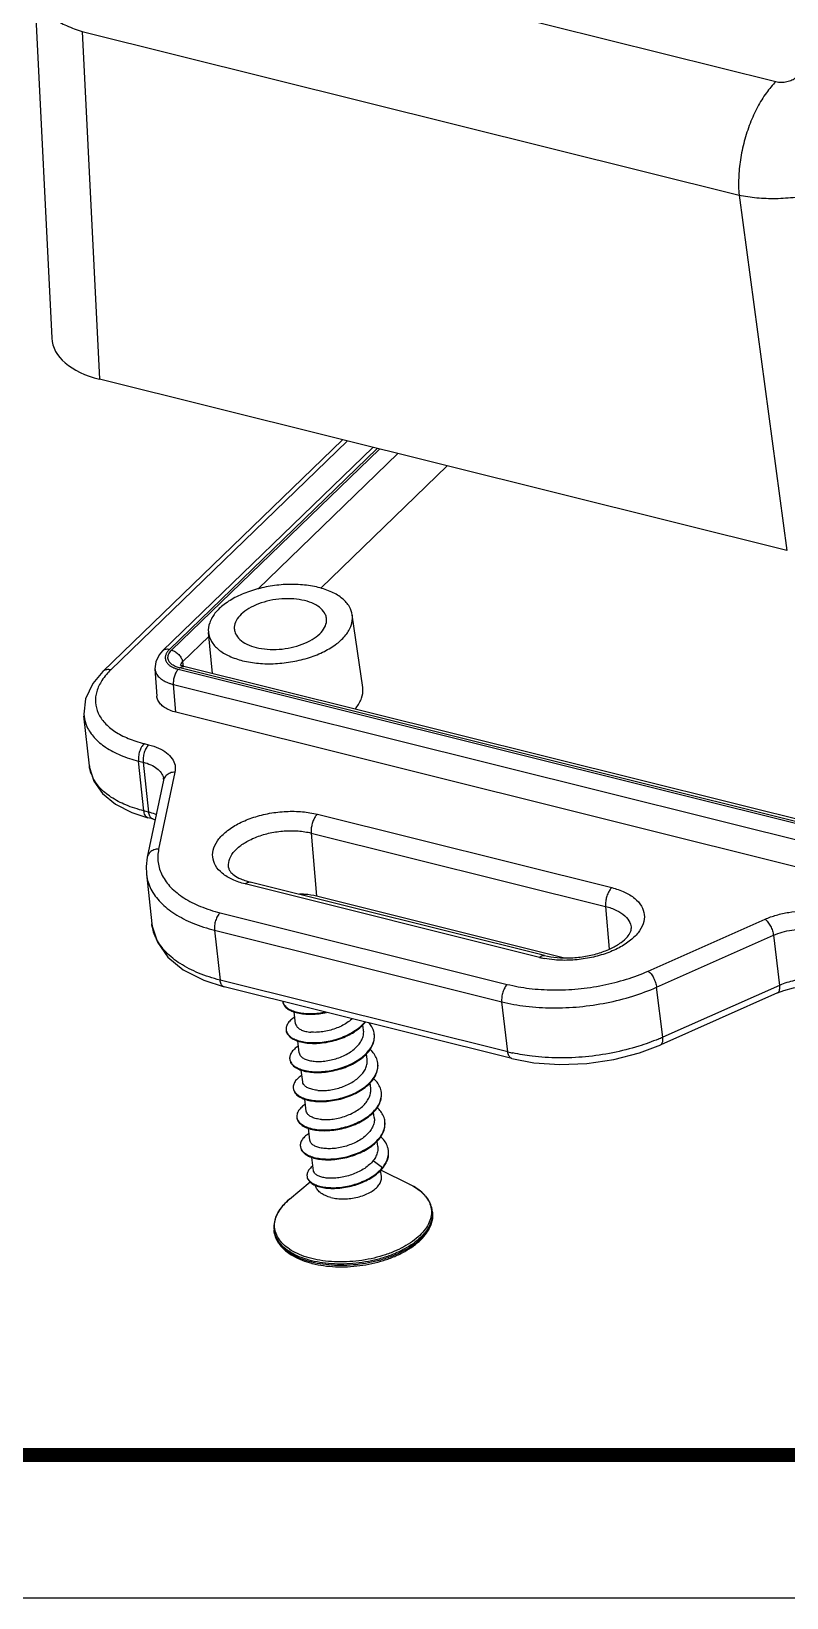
# Model space of a CAD drawing. Header units: millimetres. Extents: x -690 to 1788, y -2922 to -1928.
# Drawn here: x -596.34 to -578.09, y -2921.72 to -2883.89 of the extents above; entities that cross this region are included whole.
import ezdxf

# ---------------------------------------------------------------- set-up
doc = ezdxf.new("R2010")
doc.units = ezdxf.units.MM
doc.layers.add('from', color=7, linetype='Continuous')

# ---------------------------------------------------------------- blocks, each defined once
blk = doc.blocks.new('*u5')
at = {"color": 7, "linetype": 'Continuous'}
for p, q in [((-25.087, 12.212, 0), (-2.423, 6.562, 0)), ((-28.012, 9.755, 0), (-27.412, -2.292, 0)), ((-26.359, 8.297, 0), (-3.697, 2.647, 0)), ((-26.359, 8.297, 0), (-25.761, -3.707, 0)), ((-3.697, 2.647, 0), (-2.053, -9.618, 0)), ((-2.053, -9.618, 0), (-25.761, -3.707, 0)), ((-17.384, -5.796, 0), (-25.646, -13.788, 0)), ((-17.215, -5.838, 0), (-25.379, -13.735, 0)), ((-16.332, -6.058, 0), (-23.593, -13.081, 0)), ((-16.183, -6.096, 0), (-23.355, -13.033, 0)), ((-23.277, -13.053, 0), (-16.104, -6.115, 0)), ((-20.304, -10.947, 0), (-15.472, -6.273, 0)), ((-13.766, -6.698, 0), (-18.13, -10.92, 0)), ((-16.684, -14.339, 0), (-17.042, -11.836, 0)), ((-22.899, -13.457, 0), (-21.991, -12.579, 0)), ((-21.861, -13.863, 0), (-22.005, -12.441, 0)), ((-22.899, -13.457, 0), (-22.873, -13.616, 0)), ((-23.853, -13.697, 0), (-23.788, -14.638, 0)), ((-23.047, -13.714, 0), (0.654, -19.623, 0)), ((0.703, -19.576, 0), (-22.999, -13.667, 0)), ((-22.97, -13.573, 0), (-22.987, -13.562, 0)), ((0.84, -19.523, 0), (-22.861, -13.614, 0)), ((-23.217, -14.236, 0), (0.485, -20.145, 0)), ((-23.128, -15.196, 0), (-23.217, -14.236, 0)), ((-26.116, -17.044, 0), (-26.301, -15.324, 0)), ((0.573, -21.105, 0), (-23.128, -15.196, 0)), ((-24.228, -16.278, 0), (-24.07, -16.318, 0)), ((-24.418, -16.879, 0), (-24.259, -16.918, 0)), ((-24.233, -18.599, 0), (-24.418, -16.879, 0)), ((-24.259, -16.918, 0), (-24.069, -18.64, 0)), ((-23.162, -17.26, 0), (-23.724, -19.915, 0)), ((-23.556, -17.543, 0), (-24.118, -20.198, 0)), ((-23.554, -17.499, 0), (-23.554, -17.5, 0)), ((-24.648, -18.657, 0), (-24.092, -18.835, 0)), ((-24.069, -18.64, 0), (-24.233, -18.599, 0)), ((-23.928, -18.876, 0), (-24.093, -18.835, 0)), ((-23.928, -18.876, 0), (-23.844, -18.902, 0)), ((-18.248, -18.714, 0), (-8.09, -21.246, 0)), ((-18.46, -19.363, 0), (-8.302, -21.895, 0)), ((-18.46, -19.363, 0), (-18.272, -21.543, 0)), ((-24.148, -20.775, 0), (-23.958, -22.497, 0)), ((-10.407, -23.587, 0), (-20.565, -21.055, 0)), ((-10.579, -23.654, 0), (-20.737, -21.121, 0)), ((-9.768, -23.663, 0), (-18.272, -21.543, 0)), ((-21.606, -22.113, 0), (-11.696, -24.583, 0)), ((-8.302, -21.895, 0), (-8.175, -23.366, 0)), ((-6.833, -24.126, 0), (-2.799, -22.336, 0)), ((-21.795, -22.714, 0), (-21.605, -24.435, 0)), ((-21.795, -22.714, 0), (-11.886, -25.184, 0)), ((-6.541, -24.681, 0), (-2.508, -22.892, 0)), ((-2.508, -22.892, 0), (-2.298, -24.618, 0)), ((-22.171, -24.444, 0), (-21.464, -24.671, 0)), ((-11.676, -26.91, 0), (-21.605, -24.435, 0)), ((-11.535, -27.146, 0), (-21.464, -24.671, 0)), ((-6.331, -26.407, 0), (-6.541, -24.681, 0)), ((-2.298, -24.618, 0), (-6.331, -26.407, 0)), ((-11.676, -26.91, 0), (-11.886, -25.184, 0)), ((-2.368, -24.876, 0), (-6.401, -26.666, 0)), ((-18.997, -25.943, 0), (-19.048, -25.532, 0)), ((-16.653, -26.167, 0), (-16.676, -25.98, 0)), ((-18.875, -26.947, 0), (-18.925, -26.537, 0)), ((-16.531, -27.171, 0), (-16.554, -26.981, 0)), ((-18.752, -27.951, 0), (-18.802, -27.544, 0)), ((-16.408, -28.175, 0), (-16.431, -27.986, 0)), ((-18.63, -28.955, 0), (-18.68, -28.545, 0)), ((-16.285, -29.179, 0), (-16.308, -28.994, 0)), ((-18.507, -29.959, 0), (-18.557, -29.548, 0)), ((-16.163, -30.183, 0), (-16.186, -29.993, 0)), ((-18.379, -31.015, 0), (-18.435, -30.555, 0)), ((-16.319, -30.664, 0), (-16.002, -30.907, 0)), ((-16.037, -31.216, 0), (-16.064, -30.997, 0)), ((-15.053, -31.488, 0), (-16.062, -30.995, 0)), ((-16.002, -30.907, 0), (-15.999, -30.932, 0)), ((-19.21, -31.996, 0), (-18.501, -31.402, 0)), ((-14.275, -32.445, 0), (-14.281, -32.396, 0)), ((-19.735, -33.111, 0), (-19.74, -33.062, 0))]:
    blk.add_line(p, q, dxfattribs=at)
at = {"color": 7, "linetype": 'Continuous', "elevation": 0}
for points in [[(-23.593, -13.081), (-23.709, -13.216), (-23.826, -13.452), (-23.853, -13.698)], [(-25.646, -13.788), (-25.999, -14.208), (-26.246, -14.731), (-26.306, -15.265), (-26.3, -15.325)], [(-22.861, -13.614), (-22.894, -13.605), (-22.97, -13.573)], [(-26.116, -17.042), (-26.109, -17.1), (-25.961, -17.568), (-25.661, -17.997), (-25.217, -18.366), (-24.648, -18.657)], [(-23.554, -17.499), (-23.554, -17.527), (-23.556, -17.543)], [(-24.118, -20.198), (-24.157, -20.518), (-24.148, -20.776)], [(-23.958, -22.496), (-23.947, -22.573), (-23.767, -23.13), (-23.407, -23.64), (-22.873, -24.083), (-22.171, -24.444)], [(-2.368, -24.876), (-2.156, -24.794), (-1.814, -24.701), (-1.452, -24.647), (-1.092, -24.634), (-0.754, -24.664), (-0.555, -24.703)], [(-11.535, -27.146), (-10.781, -27.288), (-9.877, -27.351), (-8.946, -27.313), (-8.02, -27.175), (-7.128, -26.942), (-6.401, -26.666)]]:
    blk.add_lwpolyline(points, dxfattribs=at)
at = {"color": 7, "linetype": 'Continuous'}
for centre, radius, start, end in [((-22.746, -12.655, 0), 1.044, 254.7648, 256.0142), ((-24.88, -16.897, 0), 1.245, 199.6801, 204.85), ((-23.981, -17.545, 0), 0.429, 6.1413, 11.6181), ((-23.253, -17.606, 0), 0.31, 160.3056, 168.1947), ((-24.358, -19.963, 0), 1.352, 65.937, 67.6625), ((-20.014, -18.837, 0), 2.285, 252.5042, 256.0589), ((-9.831, -20.652, 0), 3.094, 256.0194, 258.9611), ((-19.175, -25.119, 0), 0.273, 191.8208, 194.6768), ((-19.059, -26.123, 0), 0.268, 186.9282, 192.1784), ((-16.895, -26.368, 0), 0.614, 4.6532, 6.9995), ((-9.235, -19.854, 0), 7.167, 292.6481, 293.8964), ((-10.137, -20.722, 0), 6.376, 256.037, 257.662), ((-18.916, -27.123, 0), 0.288, 187.1594, 192.1282), ((-16.789, -27.374, 0), 0.631, 4.6816, 6.974), ((-18.798, -28.129, 0), 0.283, 186.8411, 197.2381), ((-16.666, -28.377, 0), 0.631, 4.6365, 6.9169), ((-18.691, -29.135, 0), 0.267, 186.7772, 192.075), ((-16.527, -29.38, 0), 0.614, 4.6428, 6.9661), ((-18.554, -30.136, 0), 0.282, 187.1636, 192.1992), ((-16.414, -30.385, 0), 0.624, 1.724, 7.0026), ((-18.353, -31.167, 0), 0.254, 187.1377, 192.7807), ((-16.927, -30.137, 0), 1.203, 319.4745, 320.2192), ((-16.921, -30.164, 0), 1.2, 320.2183, 321.1239), ((-18.341, -33.164, 0), 1.448, 141.9547, 145.5692), ((-15.068, -32.491, 0), 0.793, 3.4027, 6.9283), ((-18.673, -32.968, 0), 1.061, 156.5211, 156.7611), ((-18.964, -32.968, 0), 0.782, 186.9356, 190.4967), ((-17.603, -30.963, 0), 3.351, 255.3074, 256.0025)]:
    blk.add_arc(centre, radius, start, end, dxfattribs=at)
blk.add_ellipse((-23.925, -1.938, 0), major_axis=(3.48, 0.426), ratio=0.537148, start_param=3.102858, end_param=4.092293, dxfattribs=at)
for points, start_tangent, end_tangent in [([(-28.012, 9.754, 0), (-28.011, 9.739, 0), (-27.92, 9.382, 0), (-27.699, 9.048, 0), (-27.355, 8.748, 0), (-26.903, 8.494, 0), (-26.359, 8.297, 0)], (0.049927, -0.998753), (0.961381, -0.275222)), ([(-2.423, 6.562, 0), (-2.755, 6.174, 0), (-3.057, 5.686, 0), (-3.314, 5.12, 0), (-3.515, 4.504, 0), (-3.649, 3.866, 0), (-3.71, 3.237, 0), (-3.696, 2.647, 0)], (-0.718749, -0.695269), (0.091956, -0.995763)), ([(-2.423, 6.562, 0), (-2.336, 6.546, 0), (-2.242, 6.541, 0), (-2.144, 6.546, 0), (-2.048, 6.561, 0), (-1.956, 6.587, 0), (-1.871, 6.621, 0), (-1.798, 6.662, 0), (-1.739, 6.709, 0)], (0.970325, -0.241804), (0.718851, 0.695164)), ([(-3.697, 2.647, 0), (-3.086, 2.557, 0), (-2.429, 2.533, 0), (-1.75, 2.578, 0), (-1.074, 2.689, 0), (-0.429, 2.862, 0), (0.161, 3.09, 0), (0.674, 3.365, 0), (1.091, 3.676, 0)], (0.978233, -0.207508), (0.744116, 0.668051)), ([(-18.216, -10.89, 0), (-18.76, -10.8, 0), (-19.35, -10.789, 0), (-19.947, -10.858, 0), (-20.523, -11.002, 0), (-21.037, -11.212, 0), (-21.466, -11.478, 0), (-21.78, -11.781, 0), (-21.964, -12.109, 0), (-22.006, -12.436, 0), (-22.005, -12.441, 0)], (-0.9703, 0.241905), (0.101342, -0.994852)), ([(-18.686, -11.345, 0), (-19.065, -11.285, 0), (-19.475, -11.284, 0), (-19.889, -11.343, 0), (-20.277, -11.457, 0), (-20.614, -11.618, 0), (-20.876, -11.816, 0), (-21.047, -12.037, 0), (-21.113, -12.265, 0), (-21.111, -12.337, 0)], (-0.9703, 0.241905), (0.104394, -0.994536)), ([(-17.935, -11.95, 0), (-17.973, -11.82, 0), (-18.121, -11.622, 0), (-18.364, -11.46, 0), (-18.686, -11.345, 0)], (-0.14401, 0.989576), (-0.9703, 0.241905)), ([(-17.042, -11.836, 0), (-17.141, -11.557, 0), (-17.381, -11.28, 0), (-17.747, -11.053, 0), (-18.216, -10.89, 0)], (-0.143722, 0.989618), (-0.9703, 0.241905)), ([(-20.828, -13.417, 0), (-20.284, -13.506, 0), (-19.694, -13.517, 0), (-19.097, -13.449, 0), (-18.521, -13.305, 0), (-18.007, -13.095, 0), (-17.578, -12.829, 0), (-17.264, -12.526, 0), (-17.08, -12.198, 0), (-17.038, -11.871, 0), (-17.042, -11.836, 0)], (0.9703, -0.241905), (-0.143722, 0.989618)), ([(-21.111, -12.337, 0), (-21.071, -12.486, 0), (-20.923, -12.685, 0), (-20.68, -12.847, 0), (-20.358, -12.962, 0)], (0.104394, -0.994536), (0.9703, -0.241905)), ([(-20.358, -12.962, 0), (-19.979, -13.022, 0), (-19.569, -13.023, 0), (-19.155, -12.964, 0), (-18.767, -12.85, 0), (-18.43, -12.689, 0), (-18.168, -12.491, 0), (-17.997, -12.27, 0), (-17.931, -12.041, 0), (-17.935, -11.95, 0)], (0.9703, -0.241905), (-0.14401, 0.989576)), ([(-22.005, -12.441, 0), (-21.903, -12.75, 0), (-21.663, -13.027, 0), (-21.296, -13.254, 0), (-20.828, -13.417, 0)], (0.101342, -0.994852), (0.9703, -0.241905)), ([(-23.355, -13.033, 0), (-23.478, -13.026, 0), (-23.578, -13.068, 0), (-23.592, -13.081, 0)], (-0.970299, 0.241907), (-0.714728, -0.699402)), ([(-23.355, -13.033, 0), (-23.379, -13.059, 0), (-23.404, -13.087, 0), (-23.428, -13.119, 0), (-23.45, -13.154, 0), (-23.469, -13.193, 0), (-23.484, -13.235, 0), (-23.494, -13.282, 0), (-23.495, -13.333, 0), (-23.486, -13.388, 0), (-23.465, -13.444, 0), (-23.432, -13.495, 0), (-23.394, -13.539, 0), (-23.353, -13.575, 0), (-23.312, -13.604, 0), (-23.27, -13.629, 0), (-23.229, -13.65, 0), (-23.189, -13.668, 0), (-23.151, -13.683, 0), (-23.114, -13.695, 0), (-23.08, -13.705, 0), (-23.047, -13.714, 0)], (-0.718743, -0.695276), (0.970299, -0.241911)), ([(-23.021, -13.662, 0), (-23.155, -13.614, 0), (-23.289, -13.53, 0), (-23.376, -13.423, 0), (-23.404, -13.301, 0), (-23.37, -13.175, 0), (-23.277, -13.053, 0)], (-0.964831, 0.262873), (0.718621, 0.695402)), ([(-23.277, -13.053, 0), (-23.147, -13.109, 0), (-23.031, -13.204, 0), (-22.944, -13.326, 0), (-22.899, -13.457, 0)], (0.9703, -0.241905), (0.162235, -0.986752)), ([(-22.949, -13.522, 0), (-22.899, -13.457, 0)], (0.454941, 0.890522), (0.718994, 0.695016)), ([(-25.524, -13.889, 0), (-25.682, -14.099, 0), (-25.86, -14.478, 0), (-25.903, -14.858, 0), (-25.81, -15.223, 0), (-25.585, -15.56, 0), (-25.237, -15.855, 0), (-24.778, -16.098, 0), (-24.228, -16.278, 0)], (-0.652867, -0.757473), (0.970274, -0.242007)), ([(-25.379, -13.735, 0), (-25.52, -13.727, 0), (-25.634, -13.777, 0), (-25.646, -13.788, 0)], (-0.9703, 0.241905), (-0.715095, -0.699028)), ([(-25.379, -13.735, 0), (-25.524, -13.889, 0)], (-0.718647, -0.695375), (-0.652867, -0.757473)), ([(-23.853, -13.698, 0), (-23.84, -13.773, 0), (-23.81, -13.852, 0), (-23.764, -13.925, 0), (-23.71, -13.987, 0), (-23.652, -14.038, 0), (-23.593, -14.08, 0), (-23.534, -14.116, 0), (-23.475, -14.146, 0), (-23.418, -14.171, 0), (-23.364, -14.192, 0), (-23.312, -14.209, 0), (-23.263, -14.224, 0), (-23.217, -14.236, 0)], (0.070071, -0.997542), (0.9703, -0.241907)), ([(-23.047, -13.714, 0), (-23.122, -13.814, 0), (-23.18, -13.947, 0), (-23.213, -14.095, 0), (-23.217, -14.236, 0)], (-0.718749, -0.695269), (0.091956, -0.995763)), ([(-22.999, -13.667, 0), (-22.918, -13.616, 0), (-22.861, -13.614, 0)], (0.718738, 0.695281), (0.976515, -0.215449)), ([(-22.966, -13.576, 0), (-22.949, -13.522, 0)], (0.132402, 0.991196), (0.454941, 0.890522)), ([(-16.95, -15.091, 0), (-16.911, -15.043, 0), (-16.722, -14.709, 0), (-16.68, -14.375, 0), (-16.684, -14.339, 0)], (0.651954, 0.758258), (-0.143719, 0.989619)), ([(-23.128, -15.196, 0), (-23.344, -15.125, 0), (-23.525, -15.029, 0), (-23.663, -14.913, 0), (-23.751, -14.78, 0), (-23.788, -14.638, 0)], (-0.9703, 0.241905), (-0.069644, 0.997572)), ([(-26.3, -15.325, 0), (-26.2, -15.688, 0), (-25.947, -16.068, 0), (-25.555, -16.401, 0), (-25.039, -16.675, 0), (-24.418, -16.879, 0)], (0.109263, -0.994013), (0.970071, -0.242821)), ([(-24.228, -16.278, 0), (-24.315, -16.393, 0), (-24.381, -16.547, 0), (-24.417, -16.718, 0), (-24.418, -16.879, 0)], (-0.718749, -0.695269), (0.115215, -0.993341)), ([(-24.07, -16.318, 0), (-24.156, -16.433, 0), (-24.222, -16.587, 0), (-24.258, -16.757, 0), (-24.259, -16.918, 0)], (-0.718749, -0.695269), (0.115215, -0.993341)), ([(-24.07, -16.318, 0), (-23.726, -16.435, 0), (-23.449, -16.598, 0), (-23.258, -16.797, 0), (-23.16, -17.022, 0), (-23.162, -17.26, 0)], (0.970242, -0.242136), (-0.206806, -0.978382)), ([(-26.053, -17.316, 0), (-26.116, -17.044, 0)], (-0.336619, 0.941641), (-0.108207, 0.994128)), ([(-24.259, -16.918, 0), (-23.994, -17.009, 0), (-23.782, -17.133, 0), (-23.635, -17.286, 0), (-23.56, -17.459, 0)], (0.970654, -0.240482), (0.201771, -0.979433)), ([(-23.162, -17.26, 0), (-23.328, -17.292, 0), (-23.462, -17.376, 0), (-23.544, -17.499, 0), (-23.545, -17.502, 0)], (-0.999745, -0.022599), (-0.33753, -0.941315)), ([(-24.233, -18.599, 0), (-24.854, -18.395, 0), (-25.37, -18.121, 0), (-25.762, -17.788, 0), (-26.01, -17.42, 0)], (-0.970047, 0.242917), (-0.42021, 0.907427)), ([(-24.092, -18.834, 0), (-24.121, -18.824, 0), (-24.194, -18.741, 0), (-24.233, -18.599, 0)], (-0.975833, 0.218519), (-0.115215, 0.993341)), ([(-23.844, -18.713, 0), (-24.069, -18.64, 0)], (-0.924892, 0.380231), (-0.970701, 0.240291)), ([(-24.03, -18.782, 0), (-24.069, -18.64, 0)], (-0.447606, 0.894231), (-0.115215, 0.993341)), ([(-23.928, -18.875, 0), (-23.957, -18.865, 0), (-24.03, -18.782, 0)], (-0.975832, 0.218521), (-0.447606, 0.894231)), ([(-20.737, -21.121, 0), (-21.18, -20.968, 0), (-21.53, -20.751, 0), (-21.76, -20.487, 0), (-21.858, -20.189, 0), (-21.819, -19.875, 0), (-21.644, -19.564, 0), (-21.344, -19.273, 0), (-20.935, -19.02, 0), (-20.443, -18.82, 0), (-19.895, -18.683, 0), (-19.324, -18.618, 0), (-18.762, -18.629, 0), (-18.248, -18.714, 0)], (-0.9703, 0.241905), (0.9703, -0.241905)), ([(-18.248, -18.714, 0), (-18.324, -18.809, 0), (-18.388, -18.933, 0), (-18.435, -19.075, 0), (-18.46, -19.223, 0), (-18.46, -19.363, 0)], (-0.718749, -0.695269), (0.086257, -0.996273)), ([(-21.307, -20.576, 0), (-21.316, -20.446, 0), (-21.238, -20.177, 0), (-21.037, -19.917, 0), (-20.729, -19.684, 0), (-20.332, -19.494, 0), (-19.875, -19.36, 0), (-19.389, -19.291, 0), (-18.906, -19.292, 0), (-18.46, -19.363, 0)], (-0.183122, 0.98309), (0.9703, -0.241905)), ([(-23.724, -19.915, 0), (-23.89, -19.947, 0), (-24.023, -20.031, 0), (-24.105, -20.154, 0), (-24.118, -20.198, 0)], (-0.999745, -0.022599), (-0.205048, -0.978752)), ([(-23.724, -19.915, 0), (-23.743, -20.377, 0), (-23.602, -20.824, 0), (-23.303, -21.237, 0), (-22.857, -21.598, 0), (-22.282, -21.893, 0), (-21.606, -22.113, 0)], (-0.206783, -0.978387), (0.970279, -0.241989)), ([(-24.148, -20.776, 0), (-24.144, -20.807, 0), (-23.989, -21.298, 0), (-23.66, -21.75, 0), (-23.17, -22.147, 0), (-22.54, -22.472, 0), (-21.795, -22.714, 0)], (0.109119, -0.994029), (0.970185, -0.242367)), ([(-21.307, -20.576, 0), (-21.258, -20.682, 0), (-21.123, -20.813, 0), (-20.892, -20.944, 0)], (0.182551, -0.983196), (0.914, -0.405714)), ([(-20.892, -20.944, 0), (-20.701, -21.016, 0)], (0.914, -0.405714), (0.95343, -0.301613)), ([(-20.737, -21.121, 0), (-20.656, -21.065, 0), (-20.579, -21.052, 0), (-20.565, -21.055, 0)], (0.718749, 0.695269), (0.967225, -0.253921)), ([(-18.272, -21.543, 0), (-18.686, -21.478, 0), (-18.869, -21.469, 0)], (-0.9703, 0.241905), (-0.999894, 0.014535)), ([(-8.09, -21.246, 0), (-7.647, -21.4, 0), (-7.297, -21.616, 0), (-7.067, -21.881, 0), (-6.968, -22.179, 0), (-7.008, -22.493, 0), (-7.183, -22.804, 0), (-7.483, -23.094, 0), (-7.891, -23.347, 0), (-8.384, -23.548, 0), (-8.932, -23.685, 0), (-9.503, -23.75, 0), (-10.064, -23.739, 0), (-10.424, -23.688, 0)], (0.9703, -0.241905), (-0.981436, 0.19179)), ([(-8.09, -21.246, 0), (-8.166, -21.341, 0), (-8.23, -21.465, 0), (-8.277, -21.608, 0), (-8.302, -21.756, 0), (-8.302, -21.895, 0)], (-0.718749, -0.695269), (0.086257, -0.996273)), ([(-21.606, -22.113, 0), (-21.692, -22.228, 0), (-21.758, -22.382, 0), (-21.794, -22.553, 0), (-21.795, -22.713, 0)], (-0.718749, -0.695269), (0.115215, -0.993341)), ([(-8.302, -21.895, 0), (-7.924, -22.03, 0), (-7.637, -22.221, 0), (-7.464, -22.455, 0), (-7.415, -22.652, 0)], (0.9703, -0.241905), (0.064628, -0.997909)), ([(-2.799, -22.336, 0), (-2.409, -22.195, 0), (-1.981, -22.101, 0), (-1.541, -22.06, 0), (-1.111, -22.073, 0), (-0.715, -22.14, 0)], (0.914139, 0.405402), (0.970328, -0.241791)), ([(-21.605, -24.435, 0), (-22.35, -24.193, 0), (-22.981, -23.868, 0), (-23.47, -23.472, 0), (-23.798, -23.019, 0), (-23.954, -22.529, 0), (-23.958, -22.497, 0)], (-0.970172, 0.242416), (-0.109002, 0.994041)), ([(-10.407, -23.587, 0), (-9.978, -23.658, 0), (-9.493, -23.669, 0), (-8.99, -23.615, 0), (-8.511, -23.499, 0), (-8.094, -23.333, 0), (-7.768, -23.14, 0), (-7.551, -22.945, 0), (-7.439, -22.774, 0), (-7.414, -22.652, 0)], (0.9703, -0.241905), (-0.059281, 0.998241)), ([(-2.799, -22.336, 0), (-2.702, -22.434, 0), (-2.613, -22.574, 0), (-2.545, -22.734, 0), (-2.508, -22.892, 0)], (0.803454, -0.595367), (0.126194, -0.992006)), ([(-2.508, -22.892, 0), (-2.207, -22.782, 0), (-1.878, -22.71, 0), (-1.541, -22.678, 0), (-1.21, -22.689, 0), (-0.905, -22.741, 0)], (0.913462, 0.406924), (0.969944, -0.24333)), ([(-10.579, -23.654, 0), (-10.498, -23.597, 0), (-10.421, -23.584, 0), (-10.407, -23.587, 0)], (0.718749, 0.695269), (0.967225, -0.253921)), ([(-11.696, -24.583, 0), (-10.936, -24.722, 0), (-10.111, -24.775, 0), (-9.254, -24.739, 0), (-8.4, -24.615, 0), (-7.582, -24.407, 0), (-6.833, -24.126, 0)], (0.970321, -0.241822), (0.914083, 0.405528)), ([(-6.833, -24.126, 0), (-6.735, -24.224, 0), (-6.646, -24.363, 0), (-6.578, -24.524, 0), (-6.541, -24.681, 0)], (0.803454, -0.595367), (0.126194, -0.992006)), ([(-21.464, -24.67, 0), (-21.493, -24.66, 0), (-21.566, -24.577, 0), (-21.605, -24.435, 0)], (-0.975833, 0.21852), (-0.115215, 0.993341)), ([(-11.696, -24.583, 0), (-11.782, -24.698, 0), (-11.848, -24.853, 0), (-11.884, -25.023, 0), (-11.885, -25.184, 0)], (-0.718749, -0.695269), (0.115215, -0.993341)), ([(-11.886, -25.184, 0), (-11.049, -25.336, 0), (-10.143, -25.395, 0), (-9.203, -25.355, 0), (-8.265, -25.218, 0), (-7.366, -24.99, 0), (-6.541, -24.681, 0)], (0.970415, -0.241443), (0.914238, 0.405178)), ([(-2.369, -24.874, 0), (-2.341, -24.857, 0), (-2.299, -24.764, 0), (-2.298, -24.618, 0)], (0.923571, 0.383426), (-0.126194, 0.992006)), ([(-0.695, -24.467, 0), (-0.948, -24.421, 0), (-1.22, -24.403, 0), (-1.5, -24.415, 0), (-1.78, -24.456, 0), (-2.05, -24.524, 0), (-2.298, -24.618, 0)], (-0.969891, 0.243539), (-0.913384, -0.407098)), ([(-19.444, -25.176, 0), (-19.436, -25.214, 0), (-19.38, -25.326, 0), (-19.274, -25.426, 0), (-19.123, -25.508, 0), (-18.932, -25.569, 0), (-18.708, -25.606, 0), (-18.458, -25.616, 0), (-18.191, -25.598, 0), (-17.927, -25.553, 0)], (0.11822, -0.992987), (0.977145, 0.212575)), ([(-19.44, -25.188, 0), (-19.383, -25.301, 0), (-19.277, -25.401, 0), (-19.126, -25.483, 0), (-18.935, -25.544, 0), (-18.711, -25.581, 0), (-18.461, -25.591, 0), (-18.194, -25.573, 0), (-17.988, -25.54, 0)], (0.253453, -0.967348), (0.981346, 0.192249)), ([(-19.027, -25.71, 0), (-19.141, -25.794, 0), (-19.252, -25.913, 0), (-19.314, -26.035, 0), (-19.324, -26.155, 0)], (-0.843977, -0.536379), (0.120571, -0.992705)), ([(-19.321, -26.18, 0), (-19.321, -26.182, 0), (-19.28, -26.298, 0), (-19.188, -26.402, 0), (-19.05, -26.49, 0), (-18.87, -26.557, 0), (-18.655, -26.602, 0), (-18.412, -26.62, 0), (-18.149, -26.61, 0), (-17.876, -26.572, 0), (-17.603, -26.506, 0), (-17.339, -26.413, 0), (-17.093, -26.295, 0), (-16.875, -26.155, 0), (-16.691, -25.998, 0), (-16.592, -25.888, 0)], (0.120571, -0.992705), (0.619474, 0.785017)), ([(-19.32, -26.179, 0), (-19.283, -26.273, 0), (-19.191, -26.377, 0), (-19.053, -26.465, 0), (-18.873, -26.532, 0), (-18.658, -26.577, 0), (-18.415, -26.595, 0), (-18.152, -26.585, 0), (-17.879, -26.547, 0), (-17.606, -26.481, 0), (-17.342, -26.388, 0), (-17.096, -26.27, 0), (-16.878, -26.13, 0), (-16.694, -25.973, 0), (-16.612, -25.883, 0)], (0.210191, -0.97766), (0.636879, 0.770964)), ([(-17.051, -25.772, 0), (-17.061, -25.781, 0), (-17.227, -25.91, 0), (-17.42, -26.021, 0), (-17.627, -26.109, 0), (-17.843, -26.175, 0), (-18.064, -26.219, 0), (-18.279, -26.238, 0), (-18.475, -26.233, 0)], (-0.734514, -0.678593), (-0.996245, 0.086581)), ([(-16.285, -26.293, 0), (-16.324, -26.14, 0), (-16.415, -25.975, 0), (-16.465, -25.913, 0)], (-0.121772, 0.992558), (-0.661912, 0.749582)), ([(-19.199, -27.184, 0), (-19.175, -27.268, 0), (-19.098, -27.376, 0), (-18.973, -27.469, 0), (-18.805, -27.544, 0), (-18.6, -27.595, 0), (-18.364, -27.621, 0), (-18.106, -27.62, 0), (-17.835, -27.59, 0), (-17.561, -27.532, 0), (-17.294, -27.447, 0), (-17.041, -27.336, 0), (-16.814, -27.203, 0), (-16.619, -27.05, 0), (-16.463, -26.883, 0), (-16.352, -26.706, 0), (-16.29, -26.524, 0), (-16.28, -26.342, 0), (-16.282, -26.319, 0)], (0.124405, -0.992232), (-0.121772, 0.992558)), ([(-19.197, -27.183, 0), (-19.178, -27.243, 0), (-19.101, -27.351, 0), (-18.976, -27.444, 0), (-18.808, -27.518, 0), (-18.603, -27.57, 0), (-18.367, -27.596, 0), (-18.109, -27.595, 0), (-17.838, -27.565, 0), (-17.564, -27.507, 0), (-17.297, -27.422, 0), (-17.045, -27.311, 0), (-16.817, -27.178, 0), (-16.622, -27.025, 0), (-16.466, -26.858, 0), (-16.355, -26.681, 0), (-16.293, -26.498, 0), (-16.283, -26.318, 0)], (0.209897, -0.977723), (-0.08112, 0.996704)), ([(-18.997, -25.943, 0), (-18.973, -26.016, 0), (-18.904, -26.094, 0), (-18.794, -26.159, 0), (-18.649, -26.206, 0), (-18.475, -26.233, 0)], (0.126116, -0.992016), (0.996245, -0.086581)), ([(-18.353, -27.237, 0), (-18.156, -27.242, 0), (-17.942, -27.223, 0), (-17.721, -27.18, 0), (-17.506, -27.114, 0), (-17.299, -27.025, 0), (-17.106, -26.915, 0), (-16.939, -26.786, 0), (-16.808, -26.647, 0), (-16.714, -26.498, 0), (-16.661, -26.342, 0), (-16.651, -26.186, 0), (-16.653, -26.167, 0)], (0.996245, -0.086581), (-0.122014, 0.992528)), ([(-6.475, -26.469, 0), (-7.157, -26.716, 0), (-8.056, -26.944, 0), (-8.993, -27.081, 0), (-9.933, -27.121, 0), (-10.839, -27.063, 0), (-11.5, -26.951, 0)], (-0.922867, -0.385119), (-0.976882, 0.213778)), ([(-6.402, -26.664, 0), (-6.374, -26.647, 0), (-6.332, -26.554, 0), (-6.332, -26.408, 0)], (0.923826, 0.382813), (-0.126194, 0.992006)), ([(-18.905, -26.715, 0), (-18.976, -26.764, 0), (-19.101, -26.881, 0), (-19.178, -27.003, 0), (-19.204, -27.126, 0), (-19.202, -27.159, 0)], (-0.843488, -0.537147), (0.124405, -0.992232)), ([(-18.875, -26.947, 0), (-18.85, -27.02, 0), (-18.781, -27.098, 0), (-18.671, -27.163, 0), (-18.526, -27.21, 0), (-18.353, -27.237, 0)], (0.126085, -0.992019), (0.996245, -0.086581)), ([(-16.26, -27.027, 0), (-16.385, -26.871, 0), (-16.429, -26.83, 0)], (-0.528153, 0.849149), (-0.750389, 0.660996)), ([(-11.535, -27.146, 0), (-11.564, -27.135, 0), (-11.637, -27.053, 0), (-11.676, -26.91, 0)], (-0.975753, 0.218872), (-0.115215, 0.993341)), ([(-19.076, -28.188, 0), (-19.065, -28.238, 0), (-19.003, -28.35, 0), (-18.893, -28.448, 0), (-18.737, -28.528, 0), (-18.542, -28.586, 0), (-18.314, -28.62, 0), (-18.062, -28.627, 0), (-17.794, -28.606, 0), (-17.52, -28.557, 0), (-17.249, -28.479, 0), (-16.992, -28.376, 0), (-16.756, -28.249, 0), (-16.55, -28.101, 0), (-16.382, -27.938, 0), (-16.258, -27.763, 0), (-16.181, -27.582, 0), (-16.155, -27.399, 0), (-16.159, -27.323, 0)], (0.119766, -0.992802), (-0.121407, 0.992603)), ([(-19.068, -28.213, 0), (-19.006, -28.324, 0), (-18.896, -28.422, 0), (-18.74, -28.503, 0), (-18.545, -28.561, 0), (-18.317, -28.595, 0), (-18.065, -28.602, 0), (-17.797, -28.581, 0), (-17.523, -28.531, 0), (-17.253, -28.454, 0), (-16.995, -28.351, 0), (-16.759, -28.224, 0), (-16.553, -28.076, 0), (-16.385, -27.913, 0), (-16.261, -27.738, 0), (-16.184, -27.557, 0), (-16.158, -27.374, 0), (-16.16, -27.323, 0)], (0.297134, -0.954836), (-0.081606, 0.996665)), ([(-18.23, -28.241, 0), (-18.038, -28.246, 0), (-17.832, -28.229, 0), (-17.618, -28.188, 0), (-17.405, -28.126, 0), (-17.201, -28.041, 0), (-17.013, -27.938, 0), (-16.848, -27.817, 0), (-16.712, -27.683, 0), (-16.611, -27.54, 0), (-16.549, -27.39, 0), (-16.527, -27.24, 0), (-16.531, -27.171, 0)], (0.996245, -0.086581), (-0.121263, 0.99262)), ([(-16.163, -27.297, 0), (-16.184, -27.196, 0), (-16.26, -27.027, 0)], (-0.121407, 0.992603), (-0.528153, 0.849149)), ([(-18.782, -27.718, 0), (-18.808, -27.735, 0), (-18.947, -27.849, 0), (-19.038, -27.97, 0), (-19.079, -28.093, 0), (-19.079, -28.163, 0)], (-0.843836, -0.5366), (0.119766, -0.992802)), ([(-18.23, -28.241, 0), (-18.404, -28.214, 0), (-18.549, -28.167, 0), (-18.659, -28.102, 0), (-18.728, -28.024, 0), (-18.752, -27.951, 0)], (-0.996245, 0.086581), (-0.126126, 0.992014)), ([(-16.04, -28.301, 0), (-16.048, -28.252, 0), (-16.11, -28.08, 0), (-16.221, -27.92, 0), (-16.307, -27.834, 0)], (-0.120457, 0.992719), (-0.751106, 0.660182)), ([(-18.954, -29.192, 0), (-18.951, -29.207, 0), (-18.904, -29.322, 0), (-18.808, -29.424, 0), (-18.665, -29.51, 0), (-18.481, -29.575, 0), (-18.262, -29.617, 0), (-18.016, -29.632, 0), (-17.752, -29.619, 0), (-17.479, -29.578, 0), (-17.206, -29.509, 0), (-16.944, -29.413, 0), (-16.701, -29.293, 0), (-16.485, -29.151, 0), (-16.305, -28.992, 0), (-16.167, -28.82, 0), (-16.076, -28.64, 0), (-16.035, -28.457, 0), (-16.037, -28.327, 0)], (0.118344, -0.992973), (-0.120457, 0.992719)), ([(-18.953, -29.191, 0), (-18.908, -29.297, 0), (-18.811, -29.399, 0), (-18.668, -29.485, 0), (-18.484, -29.55, 0), (-18.265, -29.592, 0), (-18.019, -29.607, 0), (-17.755, -29.594, 0), (-17.482, -29.553, 0), (-17.21, -29.484, 0), (-16.947, -29.388, 0), (-16.704, -29.268, 0), (-16.488, -29.126, 0), (-16.308, -28.967, 0), (-16.17, -28.795, 0), (-16.079, -28.615, 0), (-16.038, -28.432, 0), (-16.037, -28.326, 0)], (0.20909, -0.977896), (-0.080859, 0.996726)), ([(-18.108, -29.245, 0), (-17.91, -29.25, 0), (-17.697, -29.231, 0), (-17.477, -29.188, 0), (-17.259, -29.121, 0), (-17.05, -29.032, 0), (-16.86, -28.922, 0), (-16.696, -28.796, 0), (-16.564, -28.656, 0), (-16.469, -28.506, 0), (-16.416, -28.352, 0), (-16.406, -28.198, 0), (-16.408, -28.175, 0)], (0.996245, -0.086581), (-0.121821, 0.992552)), ([(-18.659, -28.722, 0), (-18.788, -28.818, 0), (-18.893, -28.938, 0), (-18.95, -29.061, 0), (-18.957, -29.167, 0)], (-0.844239, -0.535966), (0.118344, -0.992973)), ([(-18.108, -29.245, 0), (-18.282, -29.218, 0), (-18.427, -29.171, 0), (-18.536, -29.107, 0), (-18.605, -29.029, 0), (-18.63, -28.955, 0)], (-0.996245, 0.086581), (-0.126127, 0.992014)), ([(-16.286, -29.179, 0), (-16.283, -29.198, 0), (-16.293, -29.355, 0), (-16.347, -29.511, 0), (-16.441, -29.659, 0), (-16.573, -29.799, 0), (-16.739, -29.927, 0), (-16.932, -30.038, 0), (-17.14, -30.126, 0), (-17.354, -30.192, 0), (-17.574, -30.235, 0), (-17.789, -30.254, 0), (-17.985, -30.249, 0)], (0.122031, -0.992526), (-0.996245, 0.086581)), ([(-15.917, -29.305, 0), (-15.963, -29.134, 0), (-16.06, -28.97, 0), (-16.183, -28.84, 0)], (-0.12129, 0.992617), (-0.749425, 0.66209)), ([(-18.831, -30.196, 0), (-18.801, -30.293, 0), (-18.719, -30.399, 0), (-18.59, -30.49, 0), (-18.417, -30.562, 0), (-18.208, -30.611, 0), (-17.969, -30.634, 0), (-17.71, -30.63, 0), (-17.438, -30.597, 0), (-17.164, -30.536, 0), (-16.898, -30.448, 0), (-16.648, -30.335, 0), (-16.423, -30.199, 0), (-16.232, -30.045, 0), (-16.081, -29.876, 0), (-15.975, -29.698, 0), (-15.919, -29.516, 0), (-15.914, -29.334, 0), (-15.914, -29.331, 0)], (0.124375, -0.992235), (-0.12129, 0.992617)), ([(-18.83, -30.195, 0), (-18.804, -30.268, 0), (-18.722, -30.374, 0), (-18.593, -30.465, 0), (-18.42, -30.537, 0), (-18.211, -30.586, 0), (-17.972, -30.609, 0), (-17.713, -30.605, 0), (-17.441, -30.572, 0), (-17.167, -30.511, 0), (-16.901, -30.423, 0), (-16.651, -30.31, 0), (-16.426, -30.174, 0), (-16.235, -30.02, 0), (-16.084, -29.851, 0), (-15.979, -29.673, 0), (-15.922, -29.491, 0), (-15.915, -29.33, 0)], (0.211002, -0.977486), (-0.081037, 0.996711)), ([(-18.538, -29.727, 0), (-18.625, -29.788, 0), (-18.745, -29.906, 0), (-18.816, -30.028, 0), (-18.836, -30.151, 0), (-18.834, -30.171, 0)], (-0.843598, -0.536976), (0.124375, -0.992235)), ([(-17.985, -30.249, 0), (-18.159, -30.222, 0), (-18.304, -30.175, 0), (-18.414, -30.11, 0), (-18.482, -30.032, 0), (-18.507, -29.959, 0)], (-0.996245, 0.086581), (-0.126066, 0.992022)), ([(-16.163, -30.183, 0), (-16.161, -30.203, 0), (-16.171, -30.359, 0), (-16.225, -30.515, 0), (-16.319, -30.664, 0)], (0.122027, -0.992527), (-0.617249, -0.786768)), ([(-15.795, -30.309, 0), (-15.822, -30.189, 0), (-15.904, -30.021, 0), (-16.034, -29.868, 0), (-16.061, -29.843, 0)], (-0.121763, 0.992559), (-0.749734, 0.661739)), ([(-16.319, -30.664, 0), (-16.45, -30.803, 0), (-16.615, -30.932, 0), (-16.807, -31.043, 0), (-17.013, -31.134, 0), (-17.229, -31.203, 0), (-17.451, -31.25, 0), (-17.665, -31.273, 0), (-17.86, -31.272, 0)], (-0.617249, -0.786768), (-0.998147, 0.060855)), ([(-16.002, -30.907, 0), (-15.882, -30.731, 0), (-15.811, -30.549, 0), (-15.791, -30.367, 0)], (0.639838, 0.76851), (-0.029915, 0.999552)), ([(-15.987, -30.917, 0), (-15.879, -30.756, 0), (-15.808, -30.574, 0), (-15.788, -30.392, 0), (-15.792, -30.335, 0)], (0.627611, 0.778527), (-0.121763, 0.992559)), ([(-18.399, -30.851, 0), (-18.51, -30.948, 0), (-18.58, -31.054, 0), (-18.607, -31.162, 0), (-18.605, -31.198, 0)], (-0.814395, -0.580311), (0.123999, -0.992282)), ([(-18.602, -31.223, 0), (-18.583, -31.292, 0), (-18.516, -31.39, 0), (-18.404, -31.476, 0), (-18.329, -31.514, 0)], (0.123999, -0.992282), (0.913006, -0.407945)), ([(-18.6, -31.223, 0), (-18.586, -31.267, 0), (-18.519, -31.365, 0), (-18.407, -31.451, 0), (-18.254, -31.52, 0), (-18.064, -31.569, 0), (-17.844, -31.595, 0), (-17.601, -31.596, 0), (-17.344, -31.571, 0), (-17.082, -31.518, 0), (-16.824, -31.439, 0), (-16.578, -31.336, 0), (-16.354, -31.21, 0), (-16.16, -31.066, 0), (-16.012, -30.919, 0)], (0.221001, -0.975274), (0.649771, 0.76013)), ([(-17.86, -31.272, 0), (-18.022, -31.253, 0), (-18.161, -31.216, 0), (-18.269, -31.163, 0), (-18.341, -31.1, 0), (-18.376, -31.029, 0), (-18.378, -31.015, 0)], (-0.998147, 0.060855), (-0.115062, 0.993358)), ([(-18.329, -31.514, 0), (-18.251, -31.545, 0), (-18.061, -31.594, 0), (-17.841, -31.62, 0), (-17.598, -31.621, 0), (-17.341, -31.596, 0), (-17.079, -31.543, 0), (-16.821, -31.465, 0), (-16.575, -31.361, 0), (-16.351, -31.236, 0), (-16.157, -31.091, 0), (-15.999, -30.932, 0)], (0.913006, -0.407945), (0.639838, 0.76851)), ([(-17.779, -31.937, 0), (-17.564, -31.975, 0), (-17.331, -31.985, 0), (-17.092, -31.968, 0), (-16.857, -31.925, 0), (-16.636, -31.856, 0), (-16.438, -31.766, 0), (-16.273, -31.658, 0), (-16.147, -31.536, 0), (-16.067, -31.407, 0), (-16.035, -31.275, 0), (-16.037, -31.216, 0)], (0.9703, -0.241905), (-0.12171, 0.992566)), ([(-15.053, -31.488, 0), (-14.954, -31.539, 0), (-14.706, -31.705, 0), (-14.514, -31.895, 0), (-14.384, -32.103, 0), (-14.319, -32.326, 0), (-14.321, -32.557, 0), (-14.388, -32.791, 0), (-14.521, -33.022, 0), (-14.715, -33.244, 0), (-14.966, -33.452, 0), (-15.267, -33.641, 0), (-15.611, -33.806, 0), (-15.99, -33.943, 0), (-16.395, -34.048, 0), (-16.814, -34.12, 0), (-17.239, -34.156, 0), (-17.658, -34.155, 0), (-18.062, -34.118, 0), (-18.44, -34.045, 0)], (0.898629, -0.43871), (-0.9703, 0.241905)), ([(-17.779, -31.937, 0), (-17.968, -31.874, 0), (-18.123, -31.788, 0), (-18.237, -31.683, 0), (-18.304, -31.564, 0), (-18.316, -31.516, 0)], (-0.9703, 0.241905), (-0.183936, 0.982938)), ([(-14.281, -32.396, 0), (-14.333, -32.188, 0), (-14.437, -31.988, 0), (-14.594, -31.802, 0), (-14.801, -31.634, 0), (-15.053, -31.488, 0)], (-0.12115, 0.992634), (-0.898682, 0.438601)), ([(-19.21, -31.996, 0), (-19.419, -32.197, 0), (-19.579, -32.41, 0), (-19.687, -32.629, 0), (-19.74, -32.848, 0), (-19.74, -33.062, 0)], (-0.766811, -0.641872), (0.12115, -0.992634)), ([(-19.646, -32.546, 0), (-19.535, -32.345, 0)], (0.398409, 0.917208), (0.565084, 0.825033)), ([(-19.481, -32.272, 0), (-19.363, -32.138, 0)], (0.615824, 0.787884), (0.696423, 0.717632)), ([(-19.363, -32.138, 0), (-19.321, -32.096, 0), (-19.21, -31.996, 0)], (0.696423, 0.717632), (0.766792, 0.641895)), ([(-18.44, -34.045, 0), (-18.782, -33.938, 0), (-19.082, -33.8, 0), (-19.33, -33.634, 0), (-19.522, -33.445, 0), (-19.652, -33.236, 0), (-19.717, -33.013, 0), (-19.715, -32.782, 0), (-19.648, -32.55, 0)], (-0.9703, 0.241905), (0.394564, 0.918868)), ([(-14.277, -32.444, 0), (-14.284, -32.615, 0), (-14.353, -32.851, 0), (-14.487, -33.085, 0), (-14.683, -33.309, 0), (-14.936, -33.52, 0), (-15.241, -33.71, 0), (-15.589, -33.877, 0), (-15.972, -34.015, 0), (-16.381, -34.122, 0), (-16.805, -34.194, 0), (-17.234, -34.231, 0), (-17.658, -34.23, 0), (-18.066, -34.192, 0), (-18.448, -34.119, 0)], (0.059473, -0.99823), (-0.9703, 0.241905)), ([(-14.275, -32.445, 0), (-14.278, -32.664, 0), (-14.347, -32.9, 0), (-14.481, -33.134, 0), (-14.677, -33.358, 0), (-14.93, -33.569, 0), (-15.235, -33.759, 0), (-15.583, -33.926, 0), (-15.966, -34.064, 0), (-16.375, -34.171, 0), (-16.799, -34.243, 0), (-17.228, -34.28, 0), (-17.652, -34.279, 0), (-18.06, -34.241, 0), (-18.442, -34.168, 0)], (0.12075, -0.992683), (-0.9703, 0.241905)), ([(-18.414, -34.214, 0), (-18.032, -34.288, 0), (-17.627, -34.325, 0), (-17.207, -34.325, 0), (-16.783, -34.288, 0), (-16.364, -34.215, 0), (-15.96, -34.109, 0), (-15.58, -33.97, 0), (-15.235, -33.802, 0), (-14.931, -33.609, 0), (-14.677, -33.394, 0), (-14.48, -33.164, 0), (-14.347, -32.924, 0), (-14.278, -32.682, 0), (-14.275, -32.445, 0)], (0.9703, -0.241905), (-0.12115, 0.992634)), ([(-18.442, -34.168, 0), (-18.788, -34.06, 0), (-19.091, -33.92, 0), (-19.342, -33.753, 0), (-19.536, -33.561, 0), (-19.667, -33.35, 0), (-19.733, -33.125, 0), (-19.735, -33.111, 0)], (-0.9703, 0.241905), (-0.12075, 0.992683)), ([(-19.735, -33.111, 0), (-19.672, -33.347, 0), (-19.541, -33.57, 0), (-19.343, -33.776, 0), (-19.084, -33.955, 0), (-18.771, -34.102, 0), (-18.453, -34.204, 0)], (0.12115, -0.992634), (0.967294, -0.253658)), ([(-18.448, -34.119, 0), (-18.794, -34.011, 0), (-19.097, -33.871, 0), (-19.348, -33.704, 0), (-19.541, -33.512, 0), (-19.673, -33.301, 0), (-19.733, -33.11, 0)], (-0.9703, 0.241905), (-0.182009, 0.983297))]:
    blk.add_spline(points, degree=3, dxfattribs=dict(at, start_tangent=start_tangent, end_tangent=end_tangent))

msp = doc.modelspace()

# ---------------------------------------------------------------- linework, layer by layer
at = {"layer": 'from', "elevation": 0}
msp.add_lwpolyline([(-690.438, -2921.716), (-490.477, -2921.716), (-490.477, -2782.761), (-690.438, -2782.761)], close=True, dxfattribs=at)
at = {"layer": 'from', "const_width": 0.345, "elevation": 0}
msp.add_lwpolyline([(-686.992, -2918.27), (-686.992, -2786.207), (-493.923, -2786.207), (-493.923, -2918.27), (-686.992, -2918.27)], dxfattribs=at)

# ---------------------------------------------------------------- block references
at = {"xscale": 0.7, "yscale": 0.7, "zscale": 0.7}
msp.add_blockref('*u5', (-576.656, -2889.695, 0), dxfattribs=at)

doc.saveas('drawing.dxf')
